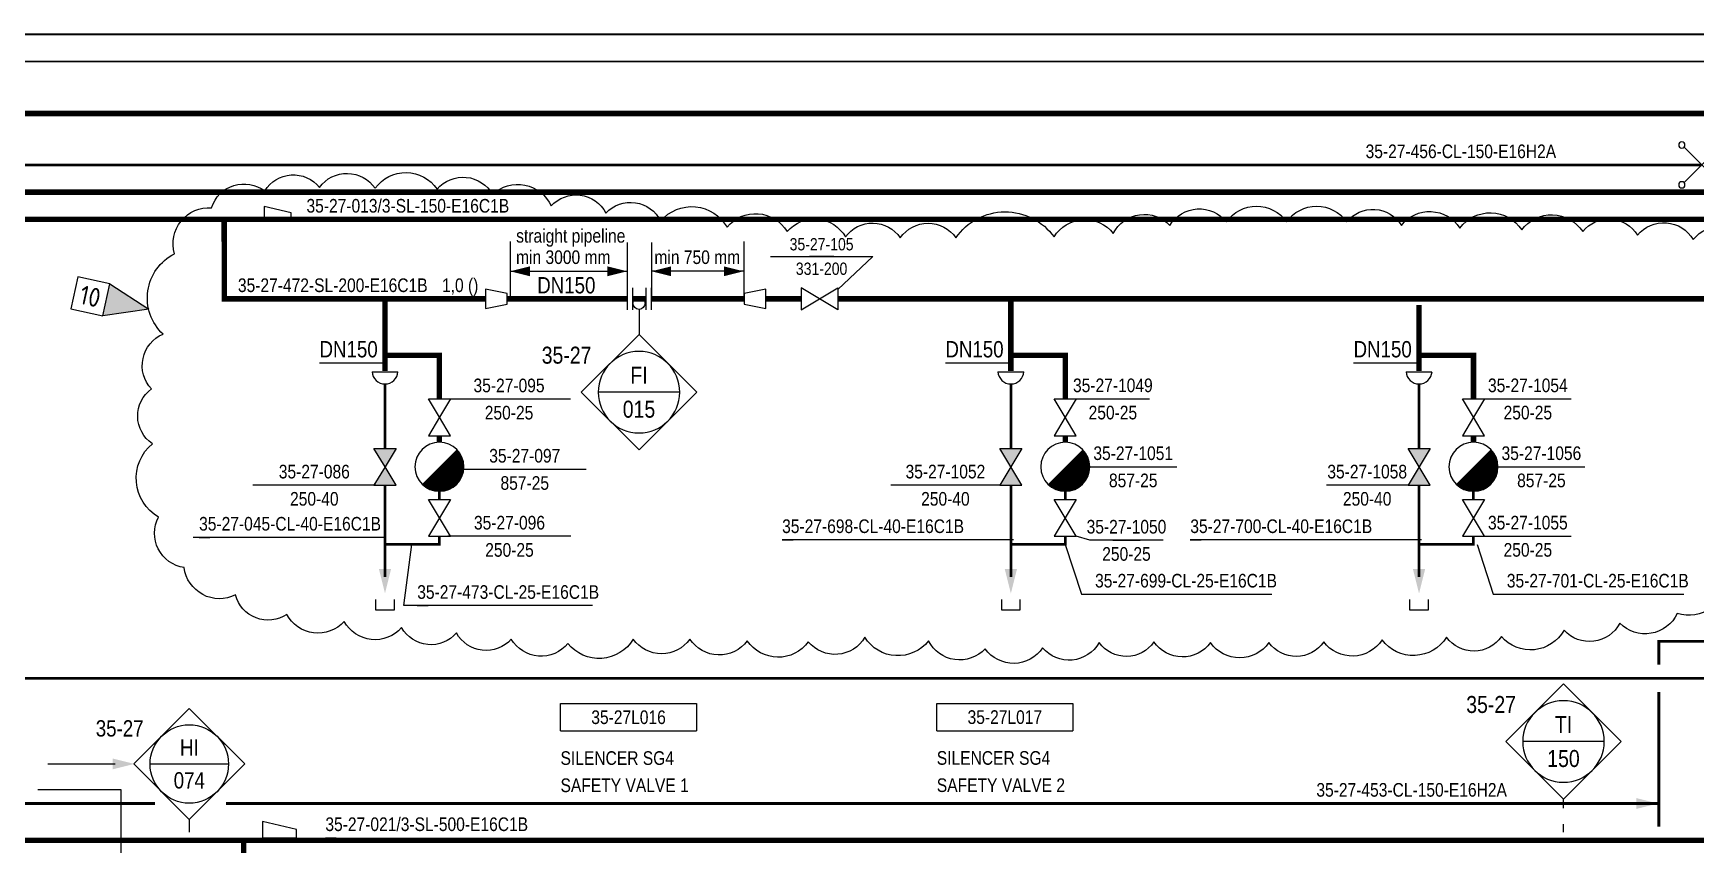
# Model space of a CAD drawing. Header units: millimetres. Extents: x -415 to 12957, y -5 to 599.
# Drawn here: x 7037.9 to 7343.4, y 445.2 to 594.2 of the extents above; entities that cross this region are included whole.
import ezdxf
from ezdxf.enums import TextEntityAlignment as Align

# ---------------------------------------------------------------- set-up
doc = ezdxf.new("R2010")
doc.units = ezdxf.units.MM
doc.header["$LTSCALE"] = 10
doc.header["$MEASUREMENT"] = 0
doc.layers.get('0').update_dxf_attribs({"linetype": 'CONTINUOUS'})
for name, color, linetype in [('P-A-SHEET', 3, 'CONTINUOUS'), ('P-COND', 4, 'CONTINUOUS'), ('P-EQUIPMENT_POS', 7, 'CONTINUOUS'), ('P-FITTINGS', 7, 'CONTINUOUS'), ('P-INSTRPOS', 7, 'CONTINUOUS'), ('P-INSTRPOS_TEXTS', 7, 'CONTINUOUS'), ('P-INSTRU', 7, 'CONTINUOUS'), ('P-LINEPOS', 7, 'CONTINUOUS'), ('P-OTHER', 7, 'CONTINUOUS'), ('P-REVISIONS', 1, 'CONTINUOUS'), ('P-STEAM1', 6, 'CONTINUOUS'), ('P-SYMB', 7, 'CONTINUOUS'), ('P-TEXT', 7, 'CONTINUOUS'), ('P-VALVEPOS', 7, 'CONTINUOUS'), ('P-VENTS', 7, 'CONTINUOUS'), ('PUTKIKARTIOT', 7, 'CONTINUOUS'), ('VEDENEROTTIMET', 7, 'CONTINUOUS')]:
    doc.layers.add(name, color=color, linetype=linetype)
doc.styles.add('ARIAL', font='ARIALN.TTF')
doc.styles.add('ARIALN', font='ARIALN.TTF')
doc.styles.add('CTS_REV', font='isocp.shx')
doc.styles.add('LEGIBLE', font='ARIALN.TTF')
doc.styles.add('MODESTD', font='ARIALN.TTF')
doc.styles.get("Standard").update_dxf_attribs({"font": 'ARIALN.TTF'})

# ---------------------------------------------------------------- blocks, each defined once
blk = doc.blocks.new('PPI_1207A')
at = {"color": 0, "linetype": 'ByBlock'}
for p, q in [((-8.5, 0), (0, 8.5)), ((0, 8.5), (8.5, 0)), ((0, -8.5), (-8.5, 0)), ((-6, 0), (6, 0)), ((8.5, 0), (0, -8.5))]:
    blk.add_line(p, q, dxfattribs=at)
blk.add_circle((0, 0), 6, dxfattribs=at)
blk = doc.blocks.new('PPI_0900A')
at = {"color": 0, "linetype": 'ByBlock'}
blk.add_line((-2.5, 0), (2.5, 0), dxfattribs=at)
blk = doc.blocks.new('PPI_0103B')
at = {"color": 0, "linetype": 'ByBlock'}
blk.add_circle((0, 0), 1.25, dxfattribs=at)
blk = doc.blocks.new('ARROW')
blk.add_solid([(-2.5, -1.25), (-2.5, 1.25), (2.5, 0)])
at = {"linetype": 'Continuous', "flags": 1}
blk.add_attdef('SYM_WIDTH', (0, 0), '', height=3, dxfattribs=at)
blk = doc.blocks.new('LPoist')
at = {"const_width": 3.75}
blk.add_lwpolyline([(1.33, 2.42, -1), (-1.33, 5.08, -5.843182)], format="xyb", dxfattribs=at)
blk.add_circle((0, 3.75), 3.75)
blk = doc.blocks.new('PPI_1100A')
at = {"color": 0, "linetype": 'ByBlock'}
blk.add_line((0, 0), (2, 0), dxfattribs=at)
blk = doc.blocks.new('A$9D726')
at = {"layer": 'VEDENEROTTIMET'}
blk.add_lwpolyline([(4.77, 0), (0, 0)], dxfattribs=at)
blk = doc.blocks.new('P7A1100')
at = {"color": 0, "linetype": 'ByBlock'}
for points in [[(-3, -1.8), (-3, 1.8), (0, 0)], [(3, -1.8), (3, 1.8), (0, 0)]]:
    blk.add_lwpolyline(points, close=True, dxfattribs=at)
blk = doc.blocks.new('PRO66DD')
h = blk.add_hatch(color=0)
h.paths.add_polyline_path([(-3, 1.8), (-3, -1.8), (0, 0)])
h.paths.add_polyline_path([(3, -1.8), (3, 1.8), (0, 0)])
at = {"layer": 'P-VENTS', "color": 0, "linetype": 'Continuous'}
for points in [[(-3, -1.8), (-3, 1.8), (0, 0)], [(3, -1.8), (3, 1.8), (0, 0)]]:
    blk.add_lwpolyline(points, close=True, dxfattribs=at)
blk = doc.blocks.new('supistuskartio')
for p, q in [((-2.5, -0.28), (-2.5, -1.464)), ((2.5, -0.28), (-2.5, -0.28)), ((-2.5, -1.464), (2.5, -2.664)), ((2.5, -2.664), (2.5, -0.28))]:
    blk.add_line(p, q)
at = {"linetype": 'Continuous', "style": 'LEGIBLE', "flags": 9}
blk.add_attdef('FC', (0, 3.5), '', height=1.8, dxfattribs=at)
blk = doc.blocks.new('PPI_2100A')
at = {"color": 0, "linetype": 'ByBlock'}
blk.add_line((0, 0), (2, 0), dxfattribs=at)
blk = doc.blocks.new('P7A1283')
at = {"color": 0, "linetype": 'ByBlock'}
blk.add_lwpolyline([(-2.5, 0), (-2.5, -1.184), (2.5, -2.384), (2.5, 0)], close=True, dxfattribs=at)
blk = doc.blocks.new('P7A1332')
at = {"color": 0, "linetype": 'ByBlock'}
for q in [(-3.25, 3.25), (3.25, 3.25), (-3.25, -3.25), (3.25, -3.25)]:
    blk.add_line((0, 0), q, dxfattribs=at)
for centre, start, end in [((-3.66, 3.66), 90, 270), ((-3.66, 3.66), 270, 90), ((3.66, 3.66), 90, 270), ((3.66, 3.66), 270, 90), ((-3.66, -3.66), 90, 270), ((-3.66, -3.66), 270, 90), ((3.66, -3.66), 90, 270), ((3.66, -3.66), 270, 90)]:
    blk.add_arc(centre, 0.575, start, end, dxfattribs=at)
blk = doc.blocks.new('P7A1305')
at = {"color": 0, "linetype": 'ByBlock'}
blk.add_solid([(-4, -1), (-4, 1), (0, 0)], dxfattribs=at)
blk = doc.blocks.new('P7A1245')
at = {"color": 0, "linetype": 'Continuous'}
for points in [[(-2, 1.8), (-2, -1.8)], [(2, 1), (-2, 1.8)], [(2, -1), (2, 1)], [(-2, -1.8), (2, -1)]]:
    blk.add_lwpolyline(points, dxfattribs=at)
blk = doc.blocks.new('P7A1214')
at = {"color": 0, "linetype": 'ByBlock'}
for p, q in [((-1, 2), (-1, -2)), ((0, 2), (0, -2))]:
    blk.add_line(p, q, dxfattribs=at)
blk = doc.blocks.new('PPI_1302A-25_0')
at = {"color": 0, "linetype": 'ByBlock'}
for p, q in [((0, -5), (0, 0)), ((0, 0), (25, 0)), ((25, 0), (25, -5)), ((0, -5), (25, -5))]:
    blk.add_line(p, q, dxfattribs=at)
blk = doc.blocks.new('P7A1372')
at = {"color": 0, "linetype": 'ByBlock'}
blk.add_lwpolyline([(-14, 3), (-14, -3), (-8, -3), (-8, 3)], close=True, dxfattribs=at)
blk.add_lwpolyline([(-8, 3), (0, 0), (-8, -3)], dxfattribs=at)
blk.add_solid([(-8, -3), (-8, 3), (0, 0)], dxfattribs=at)
at = {"color": 7, "linetype": 'Continuous', "style": 'CTS_REV'}
blk.add_attdef('A', text='', height=3.5, dxfattribs=at).set_placement((-11, 0), align=Align.MIDDLE)

msp = doc.modelspace()

# ---------------------------------------------------------------- linework, layer by layer
at = {"layer": 'P-A-SHEET', "color": 7, "const_width": 0.35}
for points in [[(-410, 0), (12952.06, 0), (12952.06, 594), (-410, 594)], [(-405, 5), (12947.06, 5), (12947.06, 589), (-405, 589)]]:
    msp.add_lwpolyline(points, close=True, dxfattribs=at)
at = {"layer": 'P-COND', "const_width": 0.5}
for points in [[(7344.51, 570), (6555.37, 570), (6555.37, 567.5)], [(7336.62, 478.21), (7336.62, 482.5), (7875.7, 482.5)], [(6459.81, 475.71), (9883.8, 475.71)], [(7060.28, 452.75), (6640.37, 452.75), (6640.37, 473.21)], [(7336.62, 448.48), (7336.62, 473.21)], [(7336.47, 452.75), (7073.36, 452.75)]]:
    msp.add_lwpolyline(points, dxfattribs=at)
at = {"layer": 'P-COND', "linetype": 'Continuous', "const_width": 0.5}
for points in [[(7102.56, 529.78), (7102.56, 517.94)], [(7217.56, 529.78), (7217.56, 517.94)], [(7292.56, 529.78), (7292.56, 517.94)], [(7102.56, 511.19), (7102.56, 494.32)], [(7112.56, 508.57), (7112.56, 510.07)], [(7217.56, 511.19), (7217.56, 494.32)], [(7227.56, 508.57), (7227.56, 510.07)], [(7292.56, 511.19), (7292.56, 494.32)], [(7302.56, 508.57), (7302.56, 510.07)]]:
    msp.add_lwpolyline(points, dxfattribs=at)
at = {"layer": 'P-COND', "linetype": 'Continuous'}
for points in [[(7102.56, 500.32, 0.5, 0.5, 0), (7112.56, 500.32, 0.5, 0.5, 0), (7112.56, 501.82, 0, 0, 0)], [(7217.56, 500.32, 0.5, 0.5, 0), (7227.56, 500.32, 0.5, 0.5, 0), (7227.56, 501.82, 0, 0, 0)], [(7292.56, 500.32, 0.5, 0.5, 0), (7302.56, 500.32, 0.5, 0.5, 0), (7302.56, 501.82, 0, 0, 0)]]:
    msp.add_lwpolyline(points, format="xyseb", dxfattribs=at)
at = {"layer": 'P-INSTRU', "linetype": 'Continuous'}
for points in [[(7149.23, 543.49), (7149.23, 538.88)], [(7319.1, 451.89), (7319.1, 453.52)], [(7319.1, 447.5), (7319.1, 448.93)]]:
    msp.add_lwpolyline(points, dxfattribs=at)
at = {"layer": 'P-INSTRU'}
for points in [[(7040.58, 460.02), (7052.99, 460.02)], [(7054.1, 439.08), (7054.1, 439.08), (7054.1, 455.26), (7038.75, 455.26)], [(7066.6, 449.8), (7066.6, 447.5)]]:
    msp.add_lwpolyline(points, dxfattribs=at)
at = {"layer": 'P-LINEPOS'}
for points in [[(7102.56, 501.61), (7067.34, 501.61)], [(7218.03, 501.16), (7175.53, 501.16)], [(7293.03, 501.16), (7250.53, 501.16)], [(7227.56, 500.32), (7230.53, 491.16), (7265.53, 491.16)], [(7303.22, 500.32), (7306.19, 491.16), (7341.19, 491.16)]]:
    msp.add_lwpolyline(points, dxfattribs=at)
at = {"layer": 'P-OTHER'}
for points in [[(7125.53, 555.92), (7125.53, 545.41)], [(7147.03, 555.75), (7147.03, 545.41)], [(7151.53, 555.75), (7151.53, 545.41)], [(7168.47, 555.92), (7168.47, 545.41)], [(7125.53, 550.47), (7147.03, 550.47)], [(7168.47, 550.47), (7151.53, 550.47)], [(7140.7, 489.08), (7106.02, 489.08), (7107.5, 500.32)], [(7100.83, 490.22), (7100.83, 488.32)], [(7104.28, 488.32), (7104.28, 490.22)], [(7215.83, 490.22), (7215.83, 488.32)], [(7219.28, 488.32), (7219.28, 490.22)], [(7290.83, 490.22), (7290.83, 488.32)], [(7294.28, 488.32), (7294.28, 490.22)], [(7100.83, 488.32), (7104.28, 488.32)], [(7215.83, 488.32), (7219.28, 488.32)], [(7290.83, 488.32), (7294.28, 488.32)]]:
    msp.add_lwpolyline(points, dxfattribs=at)
at = {"layer": 'P-REVISIONS'}
msp.add_lwpolyline([(7348.95, 494.29, -0.520567), (7340.01, 487.64, -0.520567), (7329.45, 485.85, -0.520567), (7319.22, 484.55, -0.520567), (7307.69, 483.42, -0.520567), (7297.62, 483.26, -0.520567), (7285.76, 482.77, -0.520567), (7275.04, 482.44, -0.520567), (7264.97, 482.28, -0.520567), (7254.25, 482.28, -0.520567), (7243.85, 482.44, -0.520567), (7233.78, 482.28, -0.520567), (7223.39, 481.31, -0.520567), (7212.83, 481.15, -0.520567), (7202.43, 482.61, -0.520567), (7190.74, 483.26, -0.520567), (7180.34, 482.44, -0.520567), (7169.13, 482.61, -0.520567), (7158.58, 482.93, -0.520567), (7148.18, 482.93, -0.520567), (7136.16, 482.12, -0.520567), (7125.76, 482.93, -0.520567), (7115.69, 484.07, -0.520567), (7105.62, 485.04, -0.520567), (7095.06, 486.18, -0.520567), (7084.51, 487.48, -0.520567), (7075.08, 491.05, -0.520567), (7065.66, 496.08, -0.520567), (7060.95, 505.33, -0.520567), (7059.82, 518.8, -0.520567), (7059.65, 528.87, -0.520567), (7061.77, 538.93, -0.520567), (7063.88, 553.7), (7063.88, 553.7, -0.520567), (7063.88, 553.7, -0.520567), (7070.7, 562.14, -0.520567), (7080.45, 565.22, -0.520567), (7090.52, 565.87, -0.520567), (7100.75, 565.71, -0.520567), (7112.12, 565.55, -0.520567), (7122.35, 564.57, -0.520567), (7133.07, 562.46, -0.520567), (7143.14, 561.17, -0.520567), (7153.22, 559.71, -0.520567), (7165.4, 558.57, -0.520567), (7176.44, 557.76, -0.520567), (7187.16, 556.78, -0.520567), (7197.23, 556.62, -0.520567), (7207.47, 556.62, -0.520567), (7225.5, 556.78, -0.520567), (7236.38, 557.43, -0.520567), (7246.78, 558.89, -0.520567), (7257.17, 559.54, -0.520567), (7268.22, 559.54, -0.520567), (7279.26, 559.54, -0.520567), (7289.33, 558.89, -0.520567), (7300.05, 558.41, -0.520567), (7311.42, 558.08, -0.520567), (7322.63, 557.76, -0.520567), (7332.7, 557.11, -0.520567), (7342.94, 556.3, -0.520567), (7353.49, 555.65, -0.520567)], format="xyb", dxfattribs=at)
at = {"layer": 'P-STEAM1', "linetype": 'Continuous', "const_width": 1}
for points in [[(6459.81, 579.44), (9965.01, 579.44)], [(6459.81, 565), (7668.46, 565)], [(6459.81, 560), (9735.21, 560), (9735.21, 542.5), (9906.3, 542.5)], [(7121.03, 545.41), (7073.03, 545.41), (7073.01, 560)], [(7102.56, 532.17), (7102.56, 545.41)], [(7147.03, 545.41), (7125.03, 545.41)], [(7150.53, 545.41), (7148.03, 545.41)], [(7168.53, 545.41), (7151.53, 545.41)], [(7179, 545.41), (7172.53, 545.41)], [(7185.75, 545.41), (7351.24, 545.41)], [(7217.56, 532.17), (7217.56, 545.41)], [(7292.56, 532.17), (7292.56, 544.3)], [(7112.56, 519.07), (7112.56, 520.28)], [(7227.56, 519.07), (7227.56, 520.28)], [(7302.56, 519.07), (7302.56, 520.28)], [(6459.81, 446.03), (9965.01, 445.79)]]:
    msp.add_lwpolyline(points, dxfattribs=at)
at = {"layer": 'P-STEAM1', "linetype": 'Continuous'}
for points in [[(7112.56, 527.03, 1, 1, 0), (7112.56, 535.03, 1, 1, 0), (7102.56, 535.03, 0, 0, 0)], [(7227.56, 527.03, 1, 1, 0), (7227.56, 535.03, 1, 1, 0), (7217.56, 535.03, 0, 0, 0)], [(7302.56, 527.03, 1, 1, 0), (7302.56, 535.03, 1, 1, 0), (7292.56, 535.03, 0, 0, 0)]]:
    msp.add_lwpolyline(points, format="xyseb", dxfattribs=at)
at = {"layer": 'P-STEAM1', "const_width": 1}
msp.add_lwpolyline([(7076.6, 442.08), (7076.6, 446.01)], dxfattribs=at)
at = {"layer": 'P-VALVEPOS'}
for points in [[(7173.37, 553.19), (7192.18, 553.19), (7185.75, 547.1)], [(7090.53, 533.66), (7103.03, 533.66)], [(7205.53, 533.66), (7218.03, 533.66)], [(7280.53, 533.66), (7293.03, 533.66)], [(7136.65, 527.01), (7114.05, 527.01)], [(7229.58, 527.03), (7243.03, 527.03)], [(7304.58, 527.03), (7320.53, 527.03)], [(7139.54, 514.1), (7116.94, 514.1)], [(7232.06, 514.57), (7248.03, 514.57)], [(7307.06, 514.57), (7323.03, 514.57)], [(7100.87, 511.19), (7078.27, 511.19)], [(7215.53, 511.19), (7195.53, 511.19)], [(7290.53, 511.19), (7275.53, 511.19)], [(7136.73, 501.81), (7114.13, 501.81)], [(7245.53, 501.07), (7232.08, 501.07), (7229.58, 501.82)], [(7304.58, 501.82), (7320.53, 501.82)]]:
    msp.add_lwpolyline(points, dxfattribs=at)
at = {"layer": 'VEDENEROTTIMET'}
for centre in [(7102.56, 532.17), (7217.56, 532.17), (7292.56, 532.17)]:
    msp.add_arc(centre, 2.39, 183.296, 356.704, dxfattribs=at)

# ---------------------------------------------------------------- block references
at = {"layer": 'P-COND', "linetype": 'Continuous', "xscale": -0.900000000000091, "yscale": 0.900000000000091, "zscale": 0.900000000000091}
for p, rotation in [((7102.56, 493.57), 89.99999999999977), ((7217.56, 493.57), 89.99999999999967), ((7292.56, 493.57), 89.99999999999967)]:
    msp.add_blockref('ARROW', p, dxfattribs=dict(at, rotation=rotation))
at = {"layer": 'P-EQUIPMENT_POS', "color": 140}
for p in [(7134.81, 471.09), (7203.95, 471.11)]:
    msp.add_blockref('PPI_1302A-25_0', p, dxfattribs=at)
at = {"layer": 'P-FITTINGS', "rotation": 180}
for name, p in [('P7A1283', (7082.83, 560)), ('P7A1214', (7150.53, 545.41)), ('P7A1245', (7170.53, 545.41))]:
    msp.add_blockref(name, p, dxfattribs=at)
at = {"layer": 'P-FITTINGS'}
for name, p in [('P7A1245', (7123.03, 545.41)), ('P7A1214', (7148.03, 545.41))]:
    msp.add_blockref(name, p, dxfattribs=at)
at = {"layer": 'P-INSTRPOS', "color": 140, "xscale": 1.2, "yscale": 1.2, "zscale": 1.2}
msp.add_blockref('PPI_1207A', (7066.6, 460), dxfattribs=at)
at = {"layer": 'P-INSTRU', "color": 140, "xscale": 0.9, "yscale": 0.9, "zscale": 0.9, "rotation": 270}
msp.add_blockref('PPI_0103B', (7149.23, 544.61), dxfattribs=at)
at = {"layer": 'P-INSTRU', "color": 140, "xscale": -1.2478, "yscale": 1.2478, "zscale": 1.2478}
for p in [(7149.23, 528.27), (7319.1, 464.13)]:
    msp.add_blockref('PPI_1207A', p, dxfattribs=at)
at = {"layer": 'P-LINEPOS', "color": 140}
for name, p in [('PPI_1100A', (7282.74, 570)), ('PPI_2100A', (7088.13, 560)), ('PPI_1100A', (7075.53, 545.41)), ('PPI_1100A', (7068.4, 501.61)), ('PPI_1100A', (7175.53, 501.16)), ('PPI_1100A', (7250.53, 501.16)), ('PPI_1100A', (7108.48, 489.08)), ('PPI_1100A', (7233.03, 491.16)), ('PPI_1100A', (7308.69, 491.16)), ('PPI_1100A', (7273.69, 452.75)), ('PPI_2100A', (7091.6, 446.44))]:
    msp.add_blockref(name, p, dxfattribs=at)
at = {"layer": 'P-OTHER', "yscale": 0.7200000000002547, "zscale": 0.7200000000002547}
for p, xscale in [((7127.38, 550.47), -0.7200000000002547), ((7166.62, 550.47), 0.7200000000002547)]:
    msp.add_blockref('ARROW', p, dxfattribs=dict(at, xscale=xscale))
at = {"layer": 'P-OTHER', "yscale": 0.7200000000002547, "zscale": 0.7200000000002547, "rotation": 180}
for p, xscale in [((7145.23, 550.47), -0.7200000000002547), ((7153.33, 550.47), 0.7200000000002547)]:
    msp.add_blockref('ARROW', p, dxfattribs=dict(at, xscale=xscale))
at = {"layer": 'P-OTHER', "xscale": -1}
for p in [(7104.94, 532.03), (7219.94, 532.03), (7294.94, 532.03)]:
    msp.add_blockref('A$9D726', p, dxfattribs=at)
at = {"layer": 'P-REVISIONS', "rotation": 347.6696416564626}
msp.add_blockref('P7A1372', (7059.15, 543.52), dxfattribs=at).add_auto_attribs({'A': '10'})
at = {"layer": 'P-SYMB', "rotation": 90}
msp.add_blockref('P7A1332', (7344.51, 570), dxfattribs=at)
at = {"layer": 'P-SYMB', "xscale": -1.199999999999818, "yscale": 1.199999999999818, "zscale": 1.199999999999818}
for p in [(7112.56, 510.07), (7227.56, 510.07), (7302.56, 510.07)]:
    msp.add_blockref('LPoist', p, dxfattribs=at)
at = {"layer": 'P-SYMB'}
for p in [(7056.49, 460.02), (7336.47, 452.75)]:
    msp.add_blockref('P7A1305', p, dxfattribs=at)
at = {"layer": 'P-VALVEPOS', "color": 140, "xscale": -0.9, "yscale": 0.9, "zscale": 0.9}
msp.add_blockref('PPI_0900A', (7182.78, 553.19), dxfattribs=at)
at = {"layer": 'P-VALVEPOS', "color": 140, "xscale": -1}
for p in [(7125.35, 527.01), (7128.24, 514.1), (7089.57, 511.19), (7125.43, 501.81)]:
    msp.add_blockref('PPI_0900A', p, dxfattribs=at)
at = {"layer": 'P-VALVEPOS', "color": 140}
for p in [(7236.3, 527.03), (7312.55, 527.03), (7240.04, 514.57), (7315.04, 514.57), (7238.8, 501.07), (7312.55, 501.82)]:
    msp.add_blockref('PPI_0900A', p, dxfattribs=at)
at = {"layer": 'P-VALVEPOS', "color": 140, "rotation": 180}
for p in [(7205.53, 511.19), (7283.03, 511.19)]:
    msp.add_blockref('PPI_0900A', p, dxfattribs=at)
at = {"layer": 'P-VENTS'}
for name, p, xscale, yscale, zscale, rotation in [('P7A1100', (7182.38, 545.41), 1.125, 1.125, 1.125, 180), ('P7A1100', (7112.56, 523.66), 1.125, 1.125, 1.125, 270), ('P7A1100', (7227.56, 523.66), 1.125, 1.125, 1.125, 270), ('P7A1100', (7302.56, 523.66), 1.125, 1.125, 1.125, 270), ('PRO66DD', (7102.56, 514.57), 1.125000000000022, 1.125000000000022, 1.125000000000022, 270), ('PRO66DD', (7217.56, 514.57), 1.125000000000022, 1.125000000000022, 1.125000000000022, 270), ('PRO66DD', (7292.56, 514.57), 1.125000000000022, 1.125000000000022, 1.125000000000022, 270), ('P7A1100', (7112.56, 505.19), 1.125, 1.125, 1.125, 270), ('P7A1100', (7227.56, 505.19), 1.125, 1.125, 1.125, 270), ('P7A1100', (7302.56, 505.19), 1.125, 1.125, 1.125, 270)]:
    msp.add_blockref(name, p, dxfattribs=dict(at, xscale=xscale, yscale=yscale, zscale=zscale, rotation=rotation))
at = {"layer": 'PUTKIKARTIOT', "xscale": 1.258389262000492, "yscale": 1.258389262000492, "zscale": 1.258389262000492, "rotation": 180}
msp.add_blockref('supistuskartio', (7083.18, 446.12), dxfattribs=at)

# ---------------------------------------------------------------- texts
at = {"layer": 'P-EQUIPMENT_POS', "color": 140, "style": 'ARIAL'}
for s, p in [('35-27L016', (7147.31, 468.59)), ('35-27L017', (7216.45, 468.61))]:
    msp.add_text(s, height=2.5, dxfattribs=at).set_placement(p, align=Align.MIDDLE)
for s, p in [('SILENCER SG4 ', (7134.81, 461.09)), ('SILENCER SG4 ', (7203.95, 461.11)), ('SAFETY VALVE 1', (7134.81, 456.09)), ('SAFETY VALVE 2', (7203.95, 456.11))]:
    msp.add_text(s, height=2.5, dxfattribs=at).set_placement(p, align=Align.MIDDLE_LEFT)
at = {"layer": 'P-INSTRPOS_TEXTS', "style": 'ARIAL'}
for height, p in [(3.119, (7140.49, 533.51)), (3.119, (7310.37, 469.37)), (3, (7058.2, 465.04))]:
    msp.add_text('35-27', height=height, dxfattribs=at).set_placement(p, align=Align.RIGHT)
for s, height, p in [('FI', 3.119, (7149.23, 531.39)), ('015', 3.119, (7149.23, 525.15)), ('TI', 3.119, (7319.1, 467.25)), ('HI', 3, (7066.6, 463)), ('150', 3.119, (7319.1, 461.01)), ('074', 3, (7066.6, 457))]:
    msp.add_text(s, height=height, dxfattribs=at).set_placement(p, align=Align.MIDDLE)
at = {"layer": 'P-LINEPOS', "color": 140, "style": 'ARIAL'}
for s, p in [('35-27-456-CL-150-E16H2A', (7282.74, 572.5)), ('35-27-013/3-SL-150-E16C1B', (7088.13, 562.5)), ('35-27-472-SL-200-E16C1B', (7075.53, 547.91)), ('1,0 ()', (7113.03, 547.91)), ('35-27-045-CL-40-E16C1B', (7068.4, 504.11)), ('35-27-698-CL-40-E16C1B', (7175.53, 503.66)), ('35-27-700-CL-40-E16C1B', (7250.53, 503.66)), ('35-27-699-CL-25-E16C1B', (7233.03, 493.66)), ('35-27-701-CL-25-E16C1B', (7308.69, 493.66)), ('35-27-473-CL-25-E16C1B', (7108.48, 491.58)), ('35-27-453-CL-150-E16H2A', (7273.69, 455.25)), ('35-27-021/3-SL-500-E16C1B', (7091.6, 448.94))]:
    msp.add_text(s, height=2.5, dxfattribs=at).set_placement(p, align=Align.MIDDLE_LEFT)
at = {"layer": 'P-OTHER', "style": 'MODESTD'}
for s, p in [('straight pipeline', (7126.66, 555.73)), ('min 3000 mm', (7126.64, 551.81)), ('min 750 mm', (7152.06, 551.81))]:
    msp.add_text(s, height=2.5, dxfattribs=at).set_placement(p)
at = {"layer": 'P-TEXT', "style": 'ARIALN'}
for p in [(7130.53, 547.91), (7090.53, 536.16), (7205.53, 536.16), (7280.53, 536.16)]:
    msp.add_text('DN150', height=3, dxfattribs=at).set_placement(p, align=Align.MIDDLE_LEFT)
at = {"layer": 'P-VALVEPOS', "color": 140, "style": 'ARIAL'}
for s, height, p in [('35-27-105', 2.25, (7182.78, 555.44)), ('331-200', 2.25, (7182.78, 550.94)), ('35-27-095', 2.5, (7125.35, 529.51)), ('35-27-1049', 2.5, (7236.3, 529.53)), ('35-27-1054', 2.5, (7312.55, 529.53)), ('250-25', 2.5, (7125.35, 524.51)), ('250-25', 2.5, (7236.3, 524.53)), ('250-25', 2.5, (7312.55, 524.53)), ('35-27-097', 2.5, (7128.24, 516.6)), ('35-27-1051', 2.5, (7240.04, 517.07)), ('35-27-1056', 2.5, (7315.04, 517.07)), ('35-27-086', 2.5, (7089.57, 513.69)), ('35-27-1052', 2.5, (7205.53, 513.69)), ('857-25', 2.5, (7240.04, 512.07)), ('35-27-1058', 2.5, (7283.03, 513.69)), ('857-25', 2.5, (7315.04, 512.07)), ('857-25', 2.5, (7128.24, 511.6)), ('250-40', 2.5, (7089.57, 508.69)), ('250-40', 2.5, (7205.53, 508.69)), ('250-40', 2.5, (7283.03, 508.69)), ('35-27-096', 2.5, (7125.43, 504.31)), ('35-27-1050', 2.5, (7238.8, 503.57)), ('35-27-1055', 2.5, (7312.55, 504.32)), ('250-25', 2.5, (7125.43, 499.31)), ('250-25', 2.5, (7238.8, 498.57)), ('250-25', 2.5, (7312.55, 499.32))]:
    msp.add_text(s, height=height, dxfattribs=at).set_placement(p, align=Align.MIDDLE)

doc.saveas('drawing.dxf')
